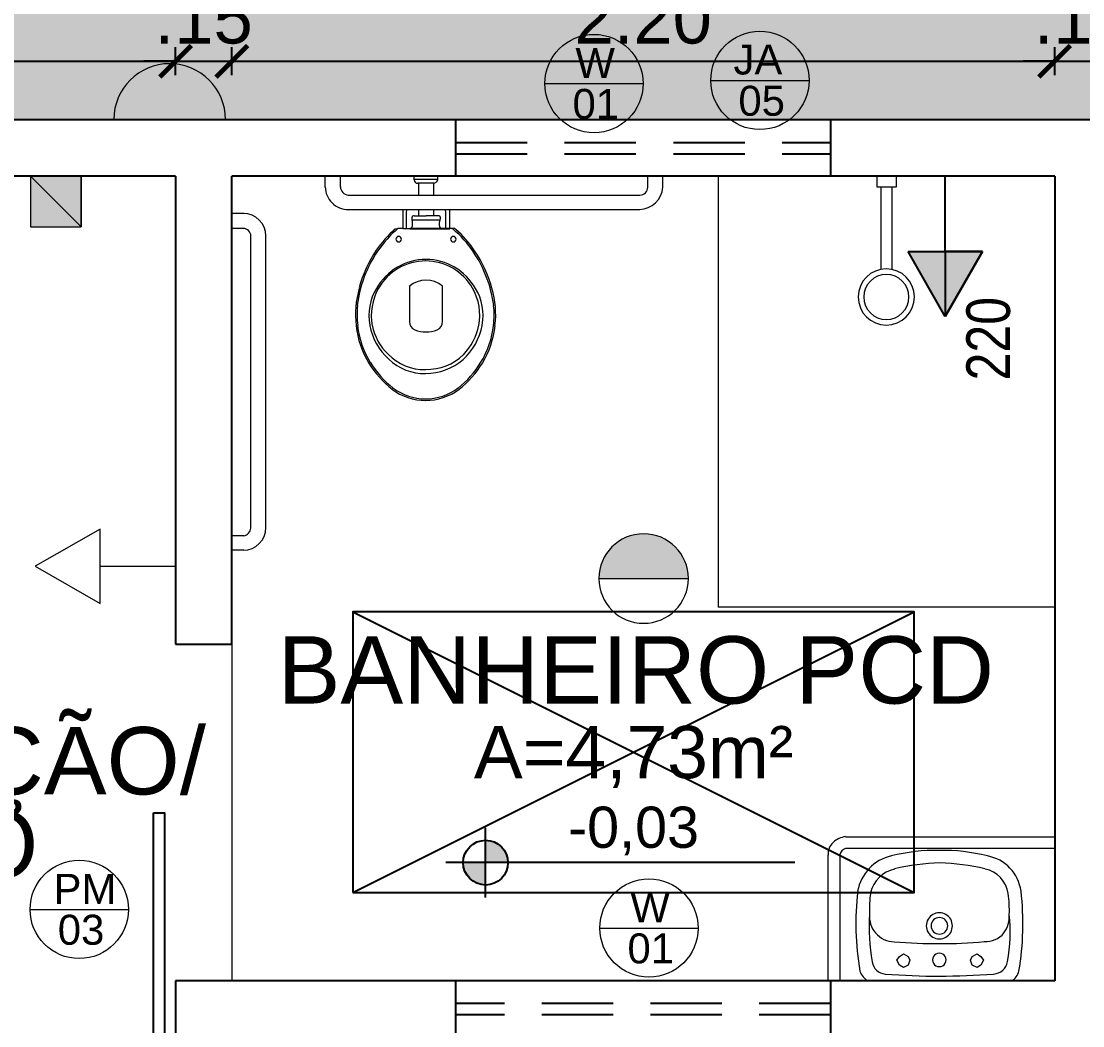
# Model space of a CAD drawing. Header units: inches. Extents: x 44782 to 44933, y 6798 to 6838.
# Drawn here: x 44796.452 to 44799.289, y 6822.062 to 6824.746 of the extents above; entities that cross this region are included whole.
import ezdxf
from ezdxf.enums import TextEntityAlignment as Align

# ---------------------------------------------------------------- set-up
doc = ezdxf.new("R2010")
doc.units = ezdxf.units.IN
doc.header["$MEASUREMENT"] = 0
doc.linetypes.add('HIDDEN', pattern=[9.525, 6.35, -3.175])
doc.layers.get('Defpoints').update_dxf_attribs({"color": 250})
doc.layers.add('at_Entity', color=7, linetype='Continuous', lineweight=9)
doc.layers.add('at_Text', color=7, linetype='Continuous', lineweight=9)
for name, color, linetype in [('BASCULANTE', 1, 'Continuous'), ('H. PAVER CINZA 1', 252, 'Continuous'), ('Layout_Equipamentos', 7, 'Continuous'), ('LOUÇAS', 7, 'Continuous'), ('PAREDES', 4, 'Continuous'), ('PONTO DE AR COMPRIMIDO', 7, 'Continuous'), ('PORTAS', 2, 'Continuous'), ('TEXTO01', 7, 'Continuous'), ('TEXTO02', 3, 'Continuous'), ('TEXTO03', 2, 'Continuous')]:
    doc.layers.add(name, color=color, linetype=linetype)
doc.layers.add('TOMADAS', color=150, linetype='Continuous', true_color=0x007fff)
doc.styles.add('ARIAL', font='ARIALN.TTF', dxfattribs={"height": 0.18})
doc.styles.add('Fonte 02', font='ARIALUNI.TTF')
doc.styles.add('FONTE01', font='swissi.ttf')
doc.styles.add('Fonte02', font='arial.ttf')
doc.styles.add('TEXTO1', font='swissko.ttf', dxfattribs={"width": 0.6, "height": 0.1})
doc.dimstyles.new('Esc 1-75', dxfattribs={"dimscale": 0.75, "dimtxt": 0.18, "dimasz": 0.1125, "dimexe": 0.05, "dimexo": 0.05, "dimgap": 0.06, "dimtad": 1, "dimzin": 4, "dimdsep": 46, "dimtxsty": 'Fonte 02', "dimblk": 'ARCHTICK', "dimcen": 0, "dimclrd": 250, "dimclre": 250, "dimadec": 0, "dimazin": 1, "dimtfac": 1, "dimtix": 1, "dimtmove": 1, "dimatfit": 3, "dimldrblk": 'ARCHTICK', "dimfxl": 0, "dimarcsym": 0})

# ---------------------------------------------------------------- blocks, each defined once
blk = doc.blocks.new('A$C31F5746E')
at = {"layer": 'at_Entity', "true_color": 0x007fff}
h = blk.add_hatch(color=150, dxfattribs=at)
h.dxf.hatch_style = 1
h.paths.add_polyline_path([(0.1196, 0.2393, 0.414214), (0, 0.1196, 0.002212), (0, 0.1186), (0.2392, 0.1186, 0.002212), (0.2392, 0.1196, 0.414214)])
at = {"layer": 'at_Entity', "color": 150, "true_color": 0x007fff}
for p, q in [((0.1207, 0.1186), (0, 0.1186)), ((0.2392, 0.1186), (0, 0.1186)), ((0.2392, 0.1186), (0.1207, 0.1186)), ((0.2392, 0.1186), (0.1207, 0.1186))]:
    blk.add_line(p, q, dxfattribs=at)
for start, end in [(90, 180), (360, 90), (180, 270), (270, 0)]:
    blk.add_arc((0.1196, 0.1196), 0.1196, start, end, dxfattribs=at)
blk = doc.blocks.new('Leg_Ambiente05_50')
at = {"layer": 'TEXTO01', "linetype": 'Continuous', "ltscale": 0.0001}
h = blk.add_hatch(color=256, dxfattribs=at)
h.paths.add_polyline_path([(-0.2635, -0.157), (-0.2635, -0.1969), (-0.2235, -0.1969, 0.414214)])
h.paths.add_polyline_path([(-0.2635, -0.1969), (-0.3034, -0.1969, 0.414214), (-0.2635, -0.2368)])
at = {"layer": 'Defpoints'}
for p, q in [((-0.5, -0.25), (0.5, 0.25)), ((-0.5, 0.25), (0.5, -0.25))]:
    blk.add_line(p, q, dxfattribs=at)
blk.add_lwpolyline([(-0.5, -0.25), (0.5, -0.25), (0.5, 0.25), (-0.5, 0.25)], close=True, dxfattribs=at)
at = {"layer": 'TEXTO01', "linetype": 'Continuous', "ltscale": 0.0001}
for p, q in [((-0.2635, -0.2589), (-0.2635, -0.1349)), ((0.2874, -0.1969), (-0.3344, -0.1969))]:
    blk.add_line(p, q, dxfattribs=at)
blk.add_circle((-0.2635, -0.1969), 0.0399, dxfattribs=at)
at = {"layer": 'TEXTO01', "style": 'FONTE01'}
blk.add_attdef('NÍVEL', text='', height=0.08, dxfattribs=at).set_placement((0, -0.1338), align=Align.MIDDLE_CENTER)
at = {"layer": 'TEXTO02', "style": 'Fonte02'}
blk.add_attdef('ÁREA', text='', height=0.1, dxfattribs=at).set_placement((0, 0.0311), align=Align.MIDDLE_CENTER)
at = {"layer": 'TEXTO03', "style": 'Fonte02'}
for tag, p in [('AMB1', (0.0037, 0.5301)), ('AMB1', (0, 0.3711)), ('AMB2', (0, 0.2036))]:
    blk.add_attdef(tag, text='', height=0.12, dxfattribs=at).set_placement(p, align=Align.MIDDLE_CENTER)
blk = doc.blocks.new('A$C3EFF1E05')
at = {"layer": 'at_Entity', "color": 7}
for p, q in [((0, 0.0593), (0, 0.0889)), ((0.0402, 0.0593), (0.0402, 0.0889)), ((0.8617, 0.0593), (0.8617, 0.0889)), ((0.902, 0.0593), (0.902, 0.0889)), ((0.0614, 0.0381), (0.8406, 0.0381)), ((0.0614, 0), (0.8406, 0))]:
    blk.add_line(p, q, dxfattribs=at)
for centre, radius, start, end in [((0.0604, 0.0603), 0.0604, 180.0061, 270.9904), ((0.0641, 0.0619), 0.024, 183.7605, 263.4451), ((0.8379, 0.0643), 0.0643, 271.4487, 355.568), ((0.8398, 0.06), 0.0219, 271.9556, 358.0444)]:
    blk.add_arc(centre, radius, start, end, dxfattribs=at)
blk = doc.blocks.new('A$C61EF7F33')
at = {"layer": 'at_Entity', "color": 7}
for p, q in [((0.1567, 0.5886), (0.1567, 0.5992)), ((0.2202, 0.5886), (0.2202, 0.5992)), ((0.2202, 0.5907), (0.1567, 0.5907)), ((0.2096, 0.5801), (0.1662, 0.5801)), ((0.1694, 0.5484), (0.1694, 0.5801)), ((0.2096, 0.5484), (0.2096, 0.5801)), ((0.127, 0.5103), (0.127, 0.4594)), ((0.1355, 0.5039), (0.1355, 0.4594)), ((0.1573, 0.4935), (0.189, 0.4935)), ((0.1694, 0.4935), (0.1694, 0.5103)), ((0.2208, 0.4935), (0.189, 0.4935)), ((0.2096, 0.4935), (0.2096, 0.5103)), ((0.2414, 0.4594), (0.2414, 0.5039)), ((0.252, 0.4594), (0.252, 0.5103)), ((0.1186, 0.4594), (0.1136, 0.4594)), ((0.127, 0.4594), (0.1186, 0.4594)), ((0.127, 0.4594), (0.1884, 0.4594)), ((0.1884, 0.4814), (0.1514, 0.4814)), ((0.1524, 0.4666), (0.1524, 0.4772)), ((0.2257, 0.4814), (0.1884, 0.4814)), ((0.1884, 0.4594), (0.252, 0.4594)), ((0.2244, 0.4666), (0.2244, 0.4772)), ((0.2583, 0.4594), (0.252, 0.4594)), ((0.2625, 0.4594), (0.2583, 0.4594)), ((0.144, 0.3049), (0.144, 0.2096)), ((0.2329, 0.2096), (0.2329, 0.3056))]:
    blk.add_line(p, q, dxfattribs=at)
for centre, radius, start, end in [((0.1662, 0.5897), 0.00953, 180, 270), ((0.2059, 0.596), 0.016, 279.3701, 332.689), ((0.1429, 0.5041), 0.00741, 124.2355, 181.7249), ((0.1644, 0.4857), 0.0138, 160.6147, 199.6606), ((0.1563, 0.4882), 0.00529, 133.933, 157.3935), ((0.157, 0.4861), 0.00741, 87.9561, 126.0977), ((0.2211, 0.4861), 0.00741, 53.8993, 92.047), ((0.2218, 0.4882), 0.00529, 22.5976, 46.0759), ((0.2191, 0.4866), 0.00841, 318.8439, 25.7885), ((0.234, 0.5041), 0.00741, 358.2803, 55.7738), ((0.3201, 0.2196), 0.3208, 131.9458, 145.5361), ((0.3201, 0.2196), 0.3165, 130.7228, 145.5359), ((0.0741, 0.6714), 0.2156, 278.4502, 280.5566), ((0.145, 0.4668), 0.00741, 274.7241, 357.9893), ((0.1408, 0.4763), 0.0117, 4.0536, 24.0048), ((0.236, 0.4763), 0.0116, 155.9787, 175.9628), ((0.2318, 0.4668), 0.00741, 182.0158, 265.2815), ((0.2551, 0.4499), 0.00953, 51.3502, 83.0075), ((0.0669, 0.2287), 0.3, 34.2601, 49.668), ((0.2635, 0.4537), 0.00587, 34.8914, 99.2345), ((0.0539, 0.2184), 0.3208, 34.4641, 48.054), ((0.1154, 0.4309), 0.00741, 90, 180), ((0.1154, 0.4309), 0.00741, 180, 270), ((0.1154, 0.4309), 0.00741, 360, 90), ((0.1154, 0.4309), 0.00741, 270, 0), ((0.2615, 0.4309), 0.00741, 90, 180), ((0.2615, 0.4309), 0.00741, 180, 270), ((0.2615, 0.4309), 0.00741, 360, 90), ((0.2615, 0.4309), 0.00741, 270, 0), ((0.3335, 0.2128), 0.3314, 145.849, 172.7045), ((0.3335, 0.2128), 0.3356, 145.849, 164.7454), ((0.0407, 0.2115), 0.3313, 7.295, 34.1515), ((0.0407, 0.2113), 0.3356, 15.2545, 34.1511), ((0.1895, 0.2234), 0.1535, 90.2472, 150.3425), ((0.1874, 0.2276), 0.145, 89.8901, 150.0897), ((0.1874, 0.2276), 0.145, 29.9103, 90.1099), ((0.1874, 0.2234), 0.1535, 29.6576, 89.7528), ((0.1888, 0.2527), 0.0688, 50.1806, 130.6879), ((0.2424, 0.2297), 0.2424, 163.2404, 187.0479), ((0.1732, 0.2276), 0.1373, 148.4966, 191.0268), ((0.1874, 0.2276), 0.145, 150.1941, 191.0687), ((0.1872, 0.2278), 0.145, 348.9368, 29.8057), ((0.2037, 0.2276), 0.1373, 348.9786, 31.5037), ((0.1323, 0.2297), 0.2424, 352.9578, 16.7598), ((0.2424, 0.2297), 0.2382, 174.2431, 187.0545), ((0.1324, 0.2297), 0.2381, 352.9523, 5.7623), ((0.2488, 0.2276), 0.2488, 186.4819, 211.0747), ((0.2488, 0.2276), 0.2445, 186.4765, 211.0696), ((0.1916, 0.2276), 0.1556, 190.0305, 228.7794), ((0.1853, 0.2276), 0.1429, 190.8105, 226.9281), ((0.1683, 0.2107), 0.0243, 179.1101, 246.4894), ((0.2085, 0.2107), 0.0243, 293.5162, 0.8899), ((0.1779, 0.2303), 0.1634, 312.1133, 349.5109), ((0.1728, 0.2336), 0.1605, 316.0762, 348.1979), ((0.126, 0.2281), 0.2445, 328.9362, 353.5293), ((0.126, 0.2281), 0.2488, 328.9307, 353.5234), ((0.1886, 0.2665), 0.0836, 249.2303, 290.7808), ((0.1835, 0.2158), 0.1332, 223.8955, 271.4883), ((0.1895, 0.2255), 0.1429, 269.3408, 313.7749), ((0.2636, 0.2403), 0.2678, 211.679, 231.8384), ((0.2636, 0.2403), 0.2636, 211.6846, 231.8282), ((0.1845, 0.2091), 0.1372, 225.9377, 271.2882), ((0.1874, 0.2255), 0.1535, 269.9506, 310.6712), ((0.1111, 0.2403), 0.2636, 308.1775, 328.32), ((0.1112, 0.2403), 0.2678, 308.1665, 328.3263), ((0.1874, 0.1493), 0.1493, 233.009, 270.1317), ((0.1874, 0.1493), 0.145, 233.0255, 270.1317), ((0.1874, 0.1493), 0.145, 269.8792, 306.9855), ((0.1874, 0.1493), 0.1493, 269.8791, 307.0019)]:
    blk.add_arc(centre, radius, start, end, dxfattribs=at)
at = {"layer": 'LOUÇAS'}
blk.add_line((0.1456, 0.4594), (0.252, 0.4594), dxfattribs=at)
blk = doc.blocks.new('A$C6A045A6B')
at = {"layer": 'at_Entity', "color": 7}
for p, q in [((0.0318, 0.8998), (0, 0.8998)), ((0.0318, 0.8596), (0, 0.8596)), ((0.0508, 0.0593), (0.0508, 0.8395)), ((0.091, 0.0593), (0.091, 0.8395)), ((0.0318, 0.0381), (0, 0.0381)), ((0.0318, 0), (0, 0))]:
    blk.add_line(p, q, dxfattribs=at)
for centre, radius, start, end in [((0.0307, 0.8395), 0.0603, 360, 90), ((0.0307, 0.8395), 0.0201, 360, 90), ((0.0307, 0.0603), 0.0603, 270.0055, 0), ((0.0259, 0.0625), 0.0251, 283.4363, 352.5893)]:
    blk.add_arc(centre, radius, start, end, dxfattribs=at)
blk = doc.blocks.new('A$C7F0663E6')
at = {"layer": 'at_Entity', "color": 7}
for p, q in [((0.0508, 0.3684), (0.0508, 0.398)), ((0.0508, 0.398), (0.1016, 0.398)), ((0.1016, 0.398), (0.1016, 0.3684)), ((0.1016, 0.3684), (0.0508, 0.3684)), ((0.0614, 0.1482), (0.0614, 0.3684)), ((0.091, 0.3684), (0.0614, 0.3684)), ((0.091, 0.1482), (0.091, 0.3684))]:
    blk.add_line(p, q, dxfattribs=at)
for radius, start, end in [(0.0752, 90, 180), (0.0752, 360, 90), (0.0603, 90, 180), (0.0603, 360, 90), (0.0752, 180, 270), (0.0603, 180, 270), (0.0603, 270, 0), (0.0752, 270, 0)]:
    blk.add_arc((0.0752, 0.0752), radius, start, end, dxfattribs=at)
blk = doc.blocks.new('A$C29745E29')
at = {"layer": 'at_Entity', "color": 7}
for p, q in [((0, 0.6055), (0.3366, 0.6055)), ((0.3366, 0.5738), (0, 0.5738)), ((0.3536, 0), (0.3536, 0.559)), ((0.3853, 0.559), (0.3853, 0)), ((0.3853, 0), (0.3536, 0))]:
    blk.add_line(p, q, dxfattribs=at)
for centre, radius, start, end in [((0.3377, 0.56), 0.0455, 45.0033, 91.9013), ((0.3323, 0.5517), 0.0225, 18.7779, 78.8502), ((0.3221, 0.5498), 0.0639, 8.2484, 41.5911)]:
    blk.add_arc(centre, radius, start, end, dxfattribs=at)
blk = doc.blocks.new('new block12')
at = {"layer": 'at_Entity', "color": 0}
for p, q in [((-0.1143, 0.055), (-0.1079, 0.0656)), ((-0.1079, 0.0656), (-0.0973, 0.0719)), ((-0.0973, 0.0719), (-0.0846, 0.0656)), ((-0.0846, 0.0656), (-0.0804, 0.055)), ((0.0825, 0.055), (0.0868, 0.0656)), ((0.0868, 0.0656), (0.0995, 0.0719)), ((0.0995, 0.0719), (0.11, 0.0656)), ((0.11, 0.0656), (0.1164, 0.055)), ((-0.1079, 0.0423), (-0.1143, 0.055)), ((-0.0973, 0.036), (-0.1079, 0.0423)), ((-0.0846, 0.0423), (-0.0973, 0.036)), ((-0.0804, 0.055), (-0.0846, 0.0423)), ((0.0868, 0.0423), (0.0825, 0.055)), ((0.0995, 0.036), (0.0868, 0.0423)), ((0.11, 0.0423), (0.0995, 0.036)), ((0.1164, 0.055), (0.11, 0.0423)), ((-0.1904, 0), (0, 0)), ((-0.0635, 0), (0.1248, 0)), ((0, 0), (0.1926, 0))]:
    blk.add_line(p, q, dxfattribs=at)
for centre, radius, start, end in [((-0.0119, -0.1249), 0.4735, 88.698, 104.4219), ((0.0099, -0.1255), 0.4741, 75.6368, 91.3415), ((-0.1037, 0.2192), 0.1175, 102.514, 169.9443), ((0.0138, -0.2613), 0.5766, 91.3524, 103.5038), ((-0.0133, -0.2572), 0.5725, 76.4579, 88.6966), ((0.1075, 0.2249), 0.1107, 7.7196, 79.5925), ((-0.1021, 0.2163), 0.0847, 102.9461, 167.2809), ((0.1052, 0.222), 0.0784, 8.4194, 78.3837), ((0.5296, 0.1532), 0.7539, 173.4134, 189.6929), ((0.1228, 0.188), 0.311, 171.3221, 181.8265), ((-0.1329, 0.1882), 0.3189, 357.9946, 8.1696), ((-0.5309, 0.1535), 0.7531, 350.2791, 6.5765), ((0.4249, 0.1494), 0.6136, 177.3231, 189.2415), ((-0.1166, 0.1739), 0.0716, 176.6025, 219.5997), ((-0.0011, 0.1471), 0.0349, 90, 149.9929), ((-0.0011, 0.1471), 0.0349, 29.9968, 89.9993), ((0.1078, 0.1732), 0.0781, 324.6525, 2.8394), ((-0.2623, 0.1317), 0.4504, 349.782, 5.7972), ((-0.0011, 0.1471), 0.0349, 150.0032, 209.9968), ((-0.0011, 0.1471), 0.0222, 90, 180), ((-0.0011, 0.1471), 0.0222, 180, 270), ((-0.0011, 0.1471), 0.0222, 360, 90), ((-0.0011, 0.1471), 0.0222, 270.0097, 360), ((-0.0011, 0.1471), 0.0349, 330.0032, 29.9968), ((-0.1209, 0.1714), 0.0667, 220.3438, 269.4487), ((-0.0011, 0.1471), 0.0349, 209.9968, 269.9993), ((-0.0011, 0.1471), 0.0349, 270, 329.9929), ((0.1226, 0.1679), 0.0631, 266.7732, 320.7547), ((0.0021, 1.5743), 1.4748, 265.1896, 269.9391), ((-0.001, 1.4521), 1.3526, 270.0208, 275.0951), ((-0.0011, 0.0561), 0.018, 150.0128, 209.9872), ((-0.0011, 0.0561), 0.018, 90, 150.0398), ((-0.001, 0.0561), 0.018, 30.0191, 90.0367), ((-0.0011, 0.0561), 0.018, 330.0128, 29.9872), ((-0.1427, 0.0567), 0.0385, 188.7558, 265.6127), ((-0.0011, 0.0561), 0.018, 210.0191, 270.0367), ((-0.0011, 0.0561), 0.018, 270, 330.0398), ((0.1414, 0.0585), 0.0402, 273.114, 350.3928), ((-0.1647, 0.0446), 0.0522, 200.5417, 238.93), ((-0.0074, 1.7284), 1.7156, 265.3753, 270.2103), ((-0.0011, 1.8918), 1.879, 270, 274.4144), ((0.1736, 0.034), 0.0386, 297.8673, 348.5693)]:
    blk.add_arc(centre, radius, start, end, dxfattribs=at)
blk = doc.blocks.new('A$C593D32D9')
h = blk.add_hatch(color=256)
h.dxf.hatch_style = 1
h.paths.add_polyline_path([(0.1355, 0), (0.1355, 0.1355), (0, 0.1355)], flags=17)
h.paths.add_polyline_path([(0, 0), (0.1355, 0), (0, 0.1355)])
at = {"layer": 'at_Entity', "color": 0}
for p, q in [((0, 0.1355), (0, 0)), ((0.1355, 0), (0, 0.1355)), ((0, 0.1355), (0.1355, 0.1355)), ((0.1355, 0), (0, 0.1355)), ((0, 0.1355), (0, 0)), ((0.1355, 0.1355), (0, 0.1355)), ((0.1355, 0), (0.1355, 0.1355)), ((0.1355, 0.1355), (0.1355, 0)), ((0, 0), (0.1355, 0)), ((0, 0), (0.1355, 0)), ((0, 0), (0.1355, 0))]:
    blk.add_line(p, q, dxfattribs=at)
blk = doc.blocks.new('A$C4BC3063A')
at = {"layer": 'at_Entity', "color": 150, "true_color": 0x007fff}
for p, q in [((0.2011, 0), (0.2011, 0.199)), ((0.2011, 0.199), (0.3748, 0.0995)), ((0.2011, 0.0995), (0, 0.0995)), ((0.3748, 0.0995), (0.2011, 0))]:
    blk.add_line(p, q, dxfattribs=at)
blk = doc.blocks.new('A$C319404A0')
at = {"layer": 'TOMADAS'}
h = blk.add_hatch(color=256, dxfattribs=at)
h.dxf.hatch_style = 1
h.paths.add_polyline_path([(0.3748, 0.0995), (0.2011, 0.199), (0.2011, 0.0995)])
h.paths.add_polyline_path([(0.3748, 0.0995), (0.2011, 0.0995), (0.2011, 0)])
for p, q in [((0.2011, 0.199), (0.2011, 0.0995)), ((0.3748, 0.0995), (0.2011, 0.199)), ((0.2011, 0), (0.2011, 0.199)), ((0.2011, 0.199), (0.3748, 0.0995)), ((0.2011, 0.0995), (0, 0.0995)), ((0.2011, 0.0995), (0.3748, 0.0995)), ((0.3748, 0.0995), (0.2011, 0)), ((0.2011, 0), (0.2011, 0.0995)), ((0.2011, 0), (0.2011, 0.0995)), ((0.3748, 0.0995), (0.2011, 0))]:
    blk.add_line(p, q, dxfattribs=at)
blk = doc.blocks.new('_ARCHTICK')
at = {"color": 0, "linetype": 'ByBlock', "const_width": 0.15}
blk.add_lwpolyline([(-0.5, -0.5), (0.5, 0.5)], dxfattribs=at)
blk = doc.blocks.new('*D74')
at = {"layer": 'at_Text', "color": 250, "lineweight": -2, "transparency": 16777216}
for p, q in [((44793.9658, 6824.6013), (44793.9658, 6824.6763)), ((44796.8648, 6824.6013), (44796.8648, 6824.6763)), ((44793.9658, 6824.6388), (44796.8648, 6824.6388))]:
    blk.add_line(p, q, dxfattribs=at)
at = {"layer": 'Defpoints', "color": 0, "transparency": 16777216}
for p in [(44796.8648, 6824.6388), (44796.8648, 6824.3319), (44793.9658, 6824.2066)]:
    blk.add_point(p, dxfattribs=at)
at = {"layer": 'at_Text', "color": 250, "lineweight": -2, "transparency": 16777216, "xscale": 0.084375, "yscale": 0.084375, "zscale": 0.084375, "rotation": 180}
blk.add_blockref('_ARCHTICK', (44793.9658, 6824.6388), dxfattribs=at)
at = {"layer": 'at_Text', "color": 250, "lineweight": -2, "transparency": 16777216, "xscale": 0.084375, "yscale": 0.084375, "zscale": 0.084375}
blk.add_blockref('_ARCHTICK', (44796.8648, 6824.6388), dxfattribs=at)
at = {"layer": 'at_Text', "color": 0, "transparency": 16777216, "insert": (44795.4153, 6824.7528), "char_height": 0.135, "attachment_point": 5, "style": 'Fonte 02'}
blk.add_mtext('2.90', dxfattribs=at)
blk = doc.blocks.new('*D75')
at = {"layer": 'at_Text', "color": 250, "lineweight": -2, "transparency": 16777216}
for p, q in [((44796.8648, 6824.6013), (44796.8648, 6824.6763)), ((44797.0151, 6824.6013), (44797.0151, 6824.6763)), ((44796.8648, 6824.6388), (44796.7804, 6824.6388)), ((44796.8648, 6824.6388), (44797.0151, 6824.6388)), ((44797.0151, 6824.6388), (44797.0994, 6824.6388))]:
    blk.add_line(p, q, dxfattribs=at)
at = {"layer": 'Defpoints', "color": 0, "transparency": 16777216}
for p in [(44797.0151, 6824.6388), (44796.8648, 6824.3319), (44797.0151, 6824.3319)]:
    blk.add_point(p, dxfattribs=at)
at = {"layer": 'at_Text', "color": 250, "lineweight": -2, "transparency": 16777216, "xscale": 0.084375, "yscale": 0.084375, "zscale": 0.084375}
blk.add_blockref('_ARCHTICK', (44796.8648, 6824.6388), dxfattribs=at)
at = {"layer": 'at_Text', "color": 250, "lineweight": -2, "transparency": 16777216, "xscale": 0.084375, "yscale": 0.084375, "zscale": 0.084375, "rotation": 180}
blk.add_blockref('_ARCHTICK', (44797.0151, 6824.6388), dxfattribs=at)
at = {"layer": 'at_Text', "color": 0, "transparency": 16777216, "insert": (44796.9399, 6824.7528), "char_height": 0.135, "attachment_point": 5, "style": 'Fonte 02'}
blk.add_mtext('.15', dxfattribs=at)
blk = doc.blocks.new('*D76')
at = {"layer": 'at_Text', "color": 250, "lineweight": -2, "transparency": 16777216}
for p, q in [((44797.0151, 6824.6013), (44797.0151, 6824.6763)), ((44799.2137, 6824.6013), (44799.2137, 6824.6763)), ((44797.0151, 6824.6388), (44799.2137, 6824.6388))]:
    blk.add_line(p, q, dxfattribs=at)
at = {"layer": 'Defpoints', "color": 0, "transparency": 16777216}
for p in [(44799.2137, 6824.6388), (44797.0151, 6824.3319), (44799.2137, 6824.3319)]:
    blk.add_point(p, dxfattribs=at)
at = {"layer": 'at_Text', "color": 250, "lineweight": -2, "transparency": 16777216, "xscale": 0.084375, "yscale": 0.084375, "zscale": 0.084375, "rotation": 180}
blk.add_blockref('_ARCHTICK', (44797.0151, 6824.6388), dxfattribs=at)
at = {"layer": 'at_Text', "color": 250, "lineweight": -2, "transparency": 16777216, "xscale": 0.084375, "yscale": 0.084375, "zscale": 0.084375}
blk.add_blockref('_ARCHTICK', (44799.2137, 6824.6388), dxfattribs=at)
at = {"layer": 'at_Text', "color": 0, "transparency": 16777216, "insert": (44798.1144, 6824.7528), "char_height": 0.135, "attachment_point": 5, "style": 'Fonte 02'}
blk.add_mtext('2.20', dxfattribs=at)
blk = doc.blocks.new('*D77')
at = {"layer": 'at_Text', "color": 250, "lineweight": -2, "transparency": 16777216}
for p, q in [((44799.2137, 6824.6013), (44799.2137, 6824.6763)), ((44799.3639, 6824.6013), (44799.3639, 6824.6763)), ((44799.2137, 6824.6388), (44799.1293, 6824.6388)), ((44799.2137, 6824.6388), (44799.3639, 6824.6388)), ((44799.3639, 6824.6388), (44799.4483, 6824.6388))]:
    blk.add_line(p, q, dxfattribs=at)
at = {"layer": 'Defpoints', "color": 0, "transparency": 16777216}
for p in [(44799.3639, 6824.6388), (44799.2137, 6824.3319), (44799.3639, 6824.3319)]:
    blk.add_point(p, dxfattribs=at)
at = {"layer": 'at_Text', "color": 250, "lineweight": -2, "transparency": 16777216, "xscale": 0.084375, "yscale": 0.084375, "zscale": 0.084375}
blk.add_blockref('_ARCHTICK', (44799.2137, 6824.6388), dxfattribs=at)
at = {"layer": 'at_Text', "color": 250, "lineweight": -2, "transparency": 16777216, "xscale": 0.084375, "yscale": 0.084375, "zscale": 0.084375, "rotation": 180}
blk.add_blockref('_ARCHTICK', (44799.3639, 6824.6388), dxfattribs=at)
at = {"layer": 'at_Text', "color": 0, "transparency": 16777216, "insert": (44799.2888, 6824.7528), "char_height": 0.135, "attachment_point": 5, "style": 'Fonte 02'}
blk.add_mtext('.15', dxfattribs=at)
blk = doc.blocks.new('*D82')
at = {"layer": 'at_Text', "color": 250, "lineweight": -2, "transparency": 16777216}
for p, q in [((44793.8156, 6824.8877), (44793.8156, 6824.9627)), ((44805.2127, 6824.8877), (44805.2127, 6824.9627)), ((44793.8156, 6824.9252), (44805.2127, 6824.9252))]:
    blk.add_line(p, q, dxfattribs=at)
at = {"layer": 'Defpoints', "color": 0, "transparency": 16777216}
for p in [(44805.2127, 6824.9252), (44793.8156, 6824.4821), (44805.2127, 6824.4821)]:
    blk.add_point(p, dxfattribs=at)
at = {"layer": 'at_Text', "color": 250, "lineweight": -2, "transparency": 16777216, "xscale": 0.084375, "yscale": 0.084375, "zscale": 0.084375, "rotation": 180}
blk.add_blockref('_ARCHTICK', (44793.8156, 6824.9252), dxfattribs=at)
at = {"layer": 'at_Text', "color": 250, "lineweight": -2, "transparency": 16777216, "xscale": 0.084375, "yscale": 0.084375, "zscale": 0.084375}
blk.add_blockref('_ARCHTICK', (44805.2127, 6824.9252), dxfattribs=at)
at = {"layer": 'at_Text', "color": 0, "transparency": 16777216, "insert": (44799.5141, 6825.0392), "char_height": 0.135, "attachment_point": 5, "style": 'Fonte 02'}
blk.add_mtext('11.40', dxfattribs=at)

msp = doc.modelspace()

# ---------------------------------------------------------------- hatches: boundary and pattern name
at = {"layer": 'H. PAVER CINZA 1'}
msp.add_hatch(color=256, dxfattribs=at).paths.add_polyline_path([(44814.2102, 6836.2284), (44804.7133, 6836.2284), (44804.7133, 6830.4791), (44804.7133, 6825.0302), (44793.3162, 6825.0302), (44793.3162, 6816.0327), (44793.8156, 6816.0327), (44793.8156, 6815.8824), (44793.3162, 6815.8824), (44793.3162, 6814.3843), (44804.5631, 6814.3843), (44804.5631, 6809.4856), (44805.0625, 6809.4856), (44805.0625, 6813.3834), (44806.713, 6813.3834), (44806.713, 6814.8837), (44793.8156, 6814.8837), (44793.8156, 6818.682), (44795.3645, 6818.682), (44795.3645, 6820.6817), (44793.8156, 6820.6817), (44793.8156, 6824.4821), (44805.2127, 6824.4821), (44805.2127, 6830.9785), (44805.2127, 6834.8784), (44813.7108, 6834.8784), (44813.7108, 6826.431), (44810.8605, 6826.431), (44810.8605, 6824.4821), (44826.9553, 6824.4821), (44826.9553, 6818.682), (44826.9553, 6815.4233), (44827.4568, 6815.4233), (44827.4568, 6825.0302), (44814.2102, 6825.0302)])

# ---------------------------------------------------------------- linework, layer by layer
at = {"layer": 'at_Entity', "color": 150, "true_color": 0x007fff}
msp.add_line((44796.7019, 6824.4821), (44797.0003, 6824.4821), dxfattribs=at)
at = {"layer": 'at_Entity', "color": 252, "true_color": 0x989898}
msp.add_line((44798.2149, 6824.4821), (44805.2127, 6824.4821), dxfattribs=at)
at = {"layer": 'at_Entity', "color": 0}
for p, q in [((44798.3143, 6824.3319), (44798.3143, 6823.1808)), ((44799.2137, 6823.1808), (44798.3143, 6823.1808)), ((44797.0151, 6823.0813), (44797.0151, 6822.182))]:
    msp.add_line(p, q, dxfattribs=at)
at = {"layer": 'at_Entity', "color": 150, "true_color": 0x007fff}
for start, end in [(90, 180), (360, 90)]:
    msp.add_arc((44796.849, 6824.4832), 0.1492, start, end, dxfattribs=at)
at = {"layer": 'BASCULANTE', "linetype": 'HIDDEN', "ltscale": 0.03}
for p, q in [((44797.6139, 6824.3319), (44797.6139, 6824.4821)), ((44798.6148, 6824.4821), (44798.6148, 6824.3319)), ((44797.6139, 6824.4222), (44798.6148, 6824.4222)), ((44797.6139, 6824.3919), (44798.6148, 6824.3919)), ((44797.6139, 6822.0317), (44797.6139, 6822.182)), ((44798.6148, 6822.182), (44798.6148, 6822.0317)), ((44798.6148, 6822.122), (44797.6139, 6822.122)), ((44798.6148, 6822.0917), (44797.6139, 6822.0917))]:
    msp.add_line(p, q, dxfattribs=at)
at = {"layer": 'PAREDES'}
for p, q in [((44805.2127, 6824.4821), (44793.8156, 6824.4821)), ((44796.8648, 6824.3319), (44793.9658, 6824.3319)), ((44796.8648, 6824.3319), (44796.8648, 6823.0813)), ((44797.0151, 6823.0813), (44797.0151, 6824.3319)), ((44799.2137, 6824.3319), (44797.0151, 6824.3319)), ((44799.2137, 6824.3319), (44799.2137, 6822.182)), ((44796.8648, 6823.0813), (44797.0151, 6823.0813)), ((44799.2137, 6822.182), (44796.8648, 6822.182)), ((44796.8648, 6822.182), (44796.8648, 6820.8319))]:
    msp.add_line(p, q, dxfattribs=at)
at = {"layer": 'PORTAS'}
msp.add_lwpolyline([(44796.8056, 6822.6306), (44796.8352, 6822.6306), (44796.8352, 6821.7307), (44796.8056, 6821.7307)], close=True, dxfattribs=at)
at = {"layer": 'TEXTO01', "lineweight": 9}
for p, q in [((44798.2947, 6824.5877), (44798.5574, 6824.5877)), ((44797.8516, 6824.5793), (44798.1142, 6824.5793)), ((44796.4761, 6822.373), (44796.7387, 6822.373)), ((44797.9983, 6822.3232), (44798.261, 6822.3232))]:
    msp.add_line(p, q, dxfattribs=at)
for centre in [(44797.9829, 6824.5793), (44798.4261, 6824.5877), (44796.6074, 6822.373), (44798.1296, 6822.3232)]:
    msp.add_circle(centre, 0.1313, dxfattribs=at)

# ---------------------------------------------------------------- block references
ref = msp.add_blockref('Leg_Ambiente05_50', (44798.0884, 6822.7933), dxfattribs=dict(xscale=1.5, yscale=1.5, zscale=1.5))
ref.add_attrib('AMB2', 'BANHEIRO PCD', dxfattribs={"layer": 'TEXTO03', "height": 0.18, "style": 'Fonte02'}).set_placement((44798.0946, 6823.0129), align=Align.MIDDLE_CENTER)
ref.add_attrib('ÁREA', 'A=4,73m²', dxfattribs={"layer": 'TEXTO02', "height": 0.14, "style": 'Fonte02'}).set_placement((44798.0885, 6822.7933), align=Align.MIDDLE_CENTER)
ref.add_attrib('NÍVEL', '-0,03', dxfattribs={"layer": 'TEXTO01', "height": 0.11, "style": 'FONTE01'}).set_placement((44798.0884, 6822.5926), align=Align.MIDDLE_CENTER)
ref = msp.add_blockref('Leg_Ambiente05_50', (44795.4648, 6822.3274), dxfattribs=dict(xscale=1.5, yscale=1.5, zscale=1.5))
ref.add_attrib('AMB1', 'SALA DE OBSERVAÇÃO/', dxfattribs={"layer": 'TEXTO03', "height": 0.18, "style": 'Fonte02'}).set_placement((44795.4648, 6822.7702), align=Align.MIDDLE_CENTER)
ref.add_attrib('AMB2', 'PROCEDIMENTO', dxfattribs={"layer": 'TEXTO03', "height": 0.18, "style": 'Fonte02'}).set_placement((44795.471, 6822.5469), align=Align.MIDDLE_CENTER)
at = {"layer": 'Layout_Equipamentos'}
msp.add_blockref('new block12', (44798.9067, 6822.182), dxfattribs=at)
at = {"layer": 'LOUÇAS'}
for name, p in [('A$C3EFF1E05', (44797.2649, 6824.243)), ('A$C61EF7F33', (44797.3454, 6823.7327)), ('A$C7F0663E6', (44798.6886, 6823.9339)), ('A$C6A045A6B', (44797.0151, 6823.3326))]:
    msp.add_blockref(name, p, dxfattribs=at)
at = {"layer": 'LOUÇAS', "rotation": 90}
msp.add_blockref('A$C29745E29', (44799.2137, 6822.182), dxfattribs=at)
at = {"layer": 'PONTO DE AR COMPRIMIDO'}
msp.add_blockref('A$C593D32D9', (44796.4774, 6824.1964), dxfattribs=at)
at = {"layer": 'PORTAS'}
msp.add_blockref('A$C31F5746E', (44797.9958, 6823.1373), dxfattribs=at)
at = {"layer": 'TOMADAS', "rotation": 270}
msp.add_blockref('A$C319404A0', (44798.822, 6824.3319), dxfattribs=at)
at = {"layer": 'TOMADAS', "xscale": -1}
msp.add_blockref('A$C4BC3063A', (44796.8648, 6823.1902), dxfattribs=at)

# ---------------------------------------------------------------- texts
at = {"layer": 'TEXTO01', "lineweight": 9, "ltscale": 0.0001, "char_height": 0.080083, "width": 0.240515, "attachment_point": 1, "style": 'TEXTO1'}
for s, insert in [('{\\fSansSerif|b0|i0|c2|p2;\\W1;W}', (44797.9331, 6824.6742)), ('{\\fSansSerif|b0|i0|c2|p2;\\W1;JA}', (44798.3556, 6824.6836)), ('{\\fSansSerif|b0|i0|c2|p2;\\W1;01}', (44797.9254, 6824.565)), ('{\\fSansSerif|b0|i0|c2|p2;\\W1;05}', (44798.3686, 6824.5734)), ('{\\fSansSerif|b0|i0|c2|p2;\\W1;PM}', (44796.5387, 6822.4679)), ('{\\fSansSerif|b0|i0|c2|p2;\\W1;W}', (44798.0799, 6822.4182)), ('{\\fSansSerif|b0|i0|c2|p2;\\W1;03}', (44796.55, 6822.3587)), ('{\\fSansSerif|b0|i0|c2|p2;\\W1;01}', (44798.0722, 6822.3089))]:
    msp.add_mtext(s, dxfattribs=dict(at, insert=insert))
at = {"layer": 'TOMADAS', "style": 'ARIAL'}
msp.add_text('220', height=0.11664, rotation=90, dxfattribs=at).set_placement((44799.0943, 6823.7862))

# ---------------------------------------------------------------- dimensions: what is measured, and where the dimension line sits
at = {"layer": 'at_Text'}
for base, p1, p2, picture, middle in [((44805.2127, 6824.9252), (44793.8156, 6824.4821), (44805.2127, 6824.4821), '*D82', (44799.5141, 6825.0392)), ((44796.8648, 6824.6388), (44793.9658, 6824.2066), (44796.8648, 6824.3319), '*D74', (44795.4153, 6824.7528)), ((44797.0151, 6824.6388), (44796.8648, 6824.3319), (44797.0151, 6824.3319), '*D75', (44796.9399, 6824.7528)), ((44799.2137, 6824.6388), (44797.0151, 6824.3319), (44799.2137, 6824.3319), '*D76', (44798.1144, 6824.7528)), ((44799.3639, 6824.6388), (44799.2137, 6824.3319), (44799.3639, 6824.3319), '*D77', (44799.2888, 6824.7528))]:
    dim = msp.add_linear_dim(base=base, p1=p1, p2=p2, dimstyle='Esc 1-75', dxfattribs=at)
    dim.commit()
    dim.dimension.update_dxf_attribs({"geometry": picture, "text_midpoint": middle})

doc.saveas('drawing.dxf')
